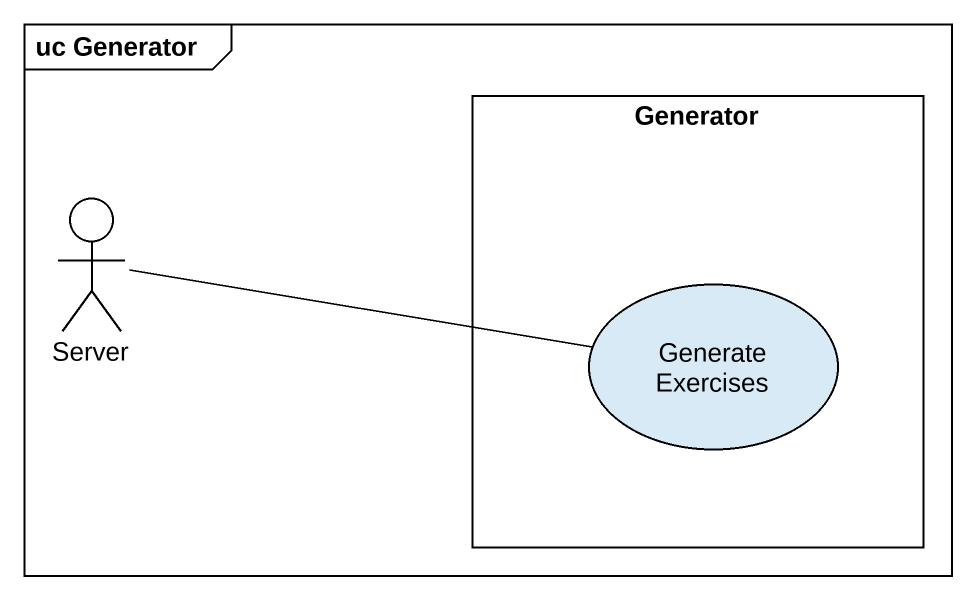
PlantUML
@startuml
mainframe uc Generator
rectangle Generator {
  usecase "Generate Exercises" as Generate_Exercises
}
actor Server
Server -right- Generate_Exercises
@enduml
